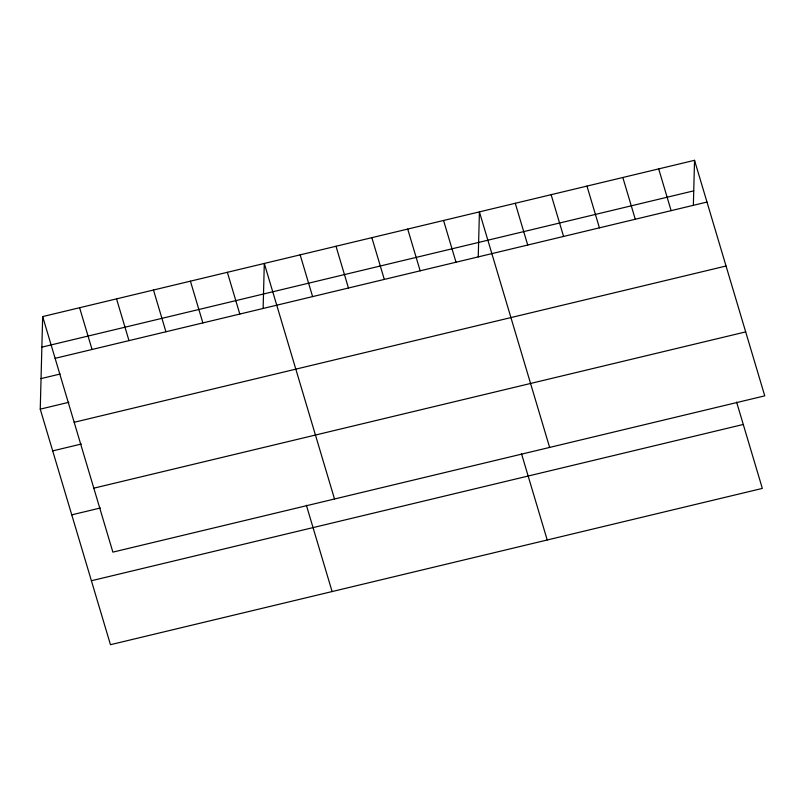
<?xml version="1.0" encoding="UTF-8"?>
<svg xmlns="http://www.w3.org/2000/svg" width="805" height="805" viewBox="0 0 805 805"><rect width="100%" height="100%" fill="white"/><g stroke="black" fill="none" stroke-linecap="round" stroke-linejoin="round"><path stroke-width="1.21" d="M736.605 402.108L762.335 488.414L110.466 644.694L40.25 409.151L42.665 316.586L694.534 160.306L764.75 395.849L112.881 552.129L42.665 316.586M263.124 308.526L264.302 263.456L334.518 498.999M478.24 256.956L479.418 211.886L549.634 447.429M693.357 205.376L694.534 160.306M41.87 347.136L693.739 190.855M55.112 358.336L706.981 202.055M41.045 378.602L60.113 374.033M40.25 409.151L68.848 402.289M74.181 422.283L726.04 266.012M52.697 450.891L81.295 444.038M93.823 488.172L745.682 331.901M71.756 514.848L100.363 507.995M91.408 580.737L743.267 424.466M658.681 168.909L671.129 210.658M622.829 177.503L635.276 219.252M586.976 186.096L599.423 227.845M551.123 194.689L563.57 236.439M515.27 203.283L527.718 245.032M521.489 453.678L547.219 539.984M443.565 220.479L456.012 262.229M407.712 229.073L420.16 270.822M371.86 237.666L384.307 279.416M336.007 246.26L348.454 288.009M300.154 254.853L312.602 296.602M306.373 505.248L332.103 591.554M227.362 272.311L239.81 314.061M190.423 281.166L202.87 322.916M153.483 290.021L165.931 331.771M116.544 298.876L128.991 340.626M79.604 307.731L92.052 349.481"/></g></svg>
